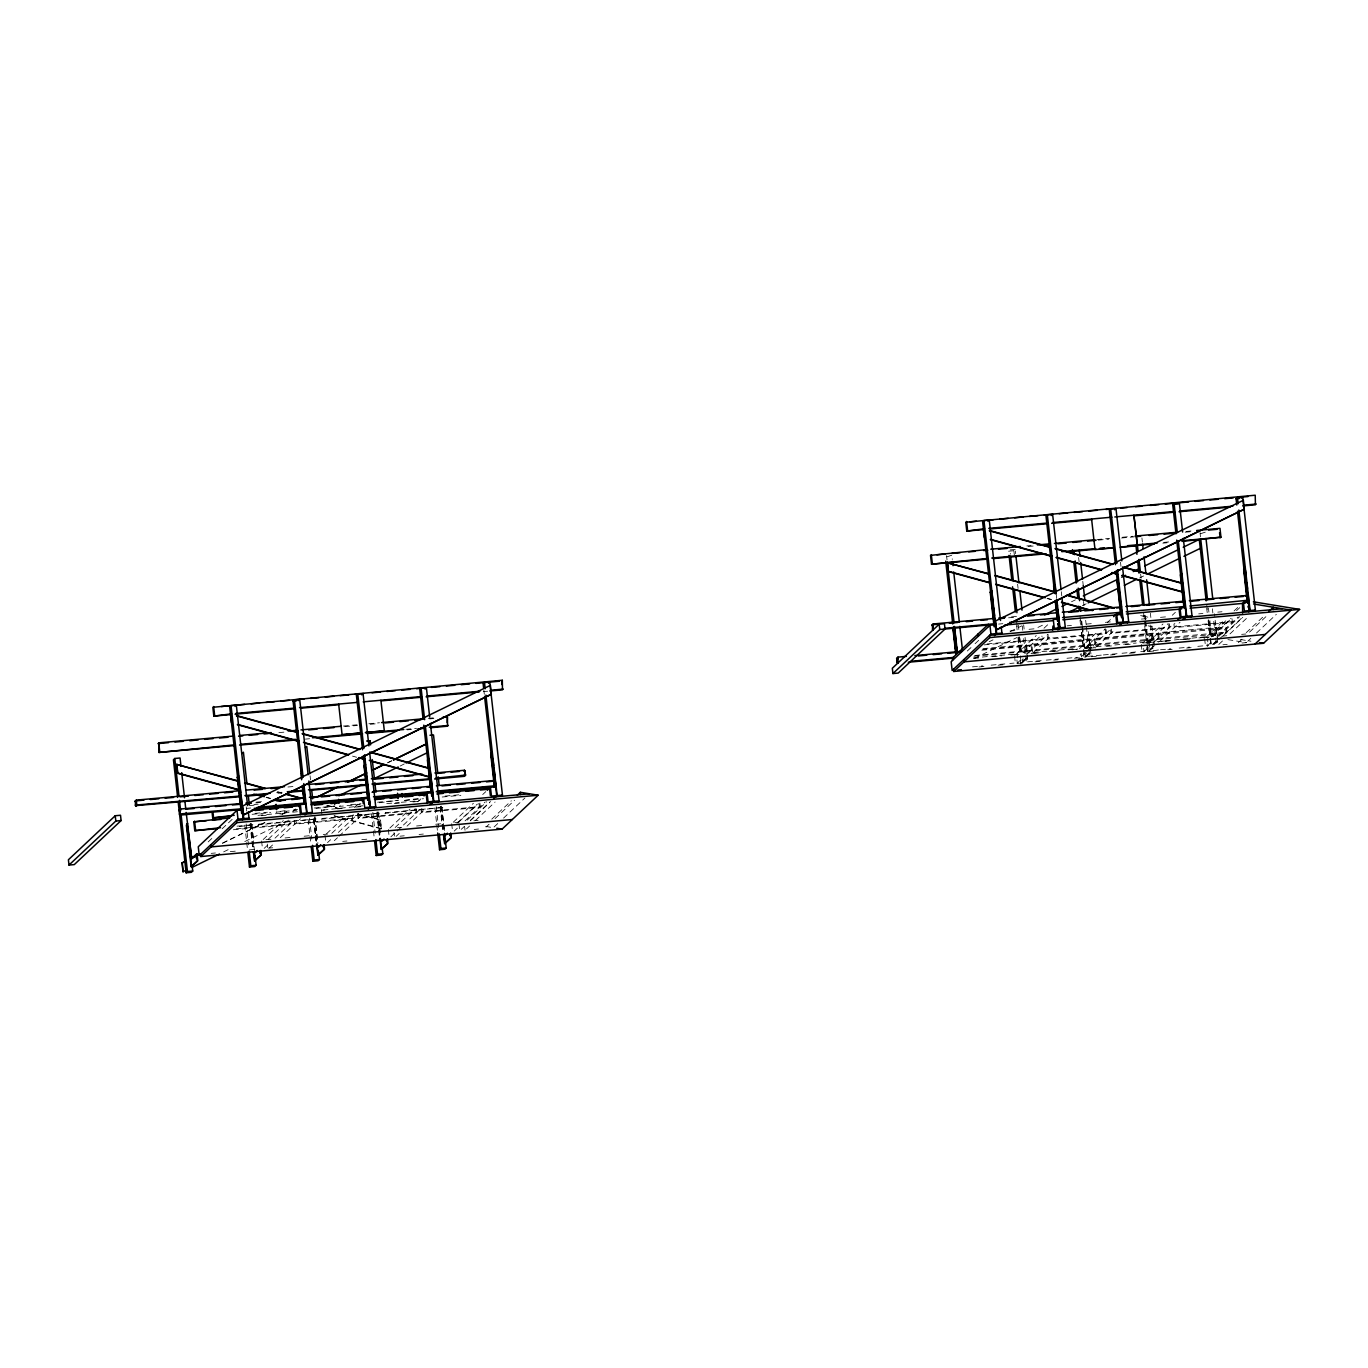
<?xml version="1.0" encoding="UTF-8"?>
<svg xmlns="http://www.w3.org/2000/svg" width="1368" height="1368" viewBox="0 0 1368 1368"><rect width="100%" height="100%" fill="white"/><g stroke="black" fill="none" stroke-linecap="round" stroke-linejoin="round"><path stroke-width="0.75" stroke-dasharray="5 3.75" d="M1089.971 647.987L1090.33 648.21M1084.157 653.34L1084.465 654.537L1084.602 653.306M1084.636 653.579L1082.003 656.093M974.768 655.494L1227.25 632.05L1226.173 627.262L982.634 649.424M973.948 656.247L1225.967 633.333L1226.771 627.826M208.175 841.901L214.383 836.07M222.129 828.786L234.544 817.124M263.169 839.542L283.313 820.595M292.615 811.84L295.727 808.933M268.436 839.063L288.597 820.116M264.161 848.365L267.256 845.458M275.002 838.174L293.607 820.68M269.428 847.886L272.54 844.979M280.286 837.695L300.447 818.731M362.811 805.803L320.522 810.335L324.661 809.959M340.222 805.615L339.418 806.368L360.16 804.487M326.524 833.779L345.129 816.286M354.432 807.53L359.083 803.17M331.808 833.3L350.413 815.807M327.516 842.602L330.611 839.696M338.375 832.411L358.519 813.447M334.339 840.67L337.451 837.746M338.99 836.293L362.246 814.439M333.98 815.995L381.279 828.905L380.56 819.825L359.989 814.199M381.279 828.905L380.56 819.825M389.88 828.016L410.041 809.069M417.787 801.768L420.899 798.861M395.164 827.52L415.325 808.573M390.872 836.84L395.523 832.462M397.079 831.009L420.335 809.155M396.156 836.361L399.251 833.437M407.014 826.152L425.619 808.659M453.253 822.236L473.396 803.29M482.699 794.551L485.811 791.644M456.98 823.228L477.124 804.281M458.776 822.031L478.321 803.666M454.244 831.077L457.339 828.153M465.086 820.868L485.247 801.922M467.223 820.099L486.751 801.734M470.37 820.39L490.531 801.443M461.255 829.333L464.265 826.511M470.267 820.851L489.812 802.486M466.539 828.854L469.549 826.033M475.551 820.372L495.096 802.007M491.796 819.141L511.341 800.776M486.05 827.076L489.043 824.254M495.062 818.594L514.59 800.229M497.73 823.57L493.335 827.691L484.289 826.204L484.546 828.495M503.578 818.081L524.902 798.023M1008.575 551.201L1013.859 550.723L1015.193 549.457L1015.672 553.647M967.313 651.014L973.52 645.183M975.059 643.729L979.71 639.352M1016.099 654.485L1036.243 635.539M1043.989 628.237L1048.64 623.876M1016.321 654.622L1017.142 653.87L1017.724 659.171M1022.922 652.536L1039.971 636.513M1023.76 652.724L1026.821 650.227L1027.642 656.281M1024.187 652.69L1026.821 650.227M1017.074 663.309L1020.186 660.402M1027.932 653.1L1048.093 634.154M1016.92 659.923L1017.313 663.463L1018.117 662.711L1009.823 663.463M1027.18 657.324L1020.99 663.155L1027.607 657.29M1023.914 661.377L1027.009 658.453M1033.216 652.621L1051.821 635.145M1079.455 648.706L1098.059 631.229M1107.362 622.474L1110.457 619.567M1205.276 532.169L1200.42 533.742M1084.738 648.227L1104.882 629.28M1084.961 648.381L1094.075 646.876M1085.799 648.21L1090.176 644.465L1091.014 650.518M1086.243 648.158L1090.176 644.465M1086.654 651.715L1109.893 629.844M1085.884 655.939L1088.979 653.015M1084.79 657.341L1090.98 651.527M1085.73 657.067L1090.381 652.69M1096.572 646.859L1115.177 629.365M1142.81 642.943L1162.971 623.996M1172.273 615.258L1175.369 612.334M1143.05 643.097L1143.853 642.344L1133.491 643.285M1148.094 642.464L1168.255 623.517M1148.333 642.618L1207.226 636.582L1207.807 641.883M1149.171 642.43L1153.549 638.702L1154.37 644.755M1149.616 642.396L1153.549 638.702M1143.802 651.784L1148.453 647.406M1154.66 641.575L1173.265 624.082M1153.891 645.799L1147.701 651.613L1146.794 644.773M1154.335 645.764L1148.145 651.578L1147.034 644.345M1149.086 651.305L1152.181 648.381M1159.944 641.096L1180.088 622.149M1206.183 637.18L1224.787 619.687M1234.09 610.949L1238.741 606.571M1211.261 636.889L1211.005 634.684L1227.729 618.969M1236.552 610.675L1239.767 607.649M1211.449 636.701L1231.012 618.319M1213.211 635.556L1231.234 618.61M1212.527 636.667C1213.433 633.623 1218.495 633.521 1216.46 632.974M1212.971 636.633L1216.904 632.939M1207.175 646.021L1210.27 643.097M1218.016 635.812L1238.177 616.865M1218.649 636.445L1239.682 616.66M1212.612 644.396L1215.707 641.489M1213.057 644.362L1217.691 640.002M1213.997 644.071L1217.092 641.164M1218.649 639.711L1241.905 617.84M1214.185 644.277L1217.195 641.455M1223.197 635.795L1242.743 617.43M1222.479 640.976L1217.965 645.2L1214.442 613.804M1229.986 633.897L1248.026 616.951M1246.231 632.666L1264.271 615.72M1241.973 639.198L1237.476 643.439L1237.219 641.147M1249.497 632.136L1267.52 615.173M1247.736 641.25L1250.78 638.394M1256.508 633.008L1276.327 614.369M222.659 843.047L264.93 822.459M282.218 814.045L289.896 810.301M387.879 762.592L391.727 760.711M222.386 843.304L264.657 822.715M281.945 814.302L289.64 810.557M387.606 762.848L391.453 760.967M223.651 851.871L231.329 848.126M244.787 841.576L287.058 821.005M400.123 766.063L404.244 763.942M989.167 641.746L992.997 639.865M1010.302 631.452L1021.828 625.843M1071.503 601.766L1075.351 599.902M974.512 658.316L1017.057 637.471M1037.919 627.433L1045.597 623.688M1082.362 605.665L1086.209 603.801M1139.732 577.86L1143.58 575.979M1026.838 545.935L1031.079 545.541M1096.88 539.556L1109.602 538.394M1122.341 537.248L1132.96 536.273M1186.022 531.451L1192.383 530.87M1028.155 546.499L1034.516 545.918M1098.196 540.121L1108.798 539.163M1121.538 538L1134.277 536.837M1185.201 532.203L1191.579 531.622M1015.193 549.457L1009.926 549.936L1010.388 554.125M946.964 556.81L951.837 555.22L952.299 559.409M1163.655 542.395L1172.154 541.625M1162.851 543.164L1167.092 542.771M1011.516 616.865L1017.86 616.284M1008.592 617.806L1017.057 617.036M998.589 624.082L1002.83 623.688M1009.926 631.041L1016.287 630.46M1029.01 629.297L1035.371 628.733M1067.194 625.826L1071.435 625.45M1086.277 624.099L1092.639 623.517M1105.361 622.354L1111.722 621.773M1141.408 619.071L1149.889 618.302M1160.491 617.344L1168.973 616.575M1198.676 613.873L1202.917 613.48M1217.759 612.129L1222 611.752M987.115 643.935L1043.117 638.839L1042.724 635.299M1233.201 621.534L1175.129 626.818L1174.736 623.295M984.225 644.875L1042.313 639.591L1041.92 636.052M483.383 691.592L487.624 691.216M982.959 648.637L1026.513 644.67L1027.505 653.511M981.831 650.193L1226.121 628.425M973.571 657.837L1017.142 653.87M1024.495 653.203L1076.342 648.483M1096.144 646.688L1112.748 645.166M1114.817 644.978L1131.404 643.473M973.571 658.418L982.207 657.734M992.245 656.708L1001.308 655.99M1010.918 655.015L1019.211 654.263M1030.993 653.288L1040.279 652.451M1049.376 651.51L1058.952 650.758M1068.049 649.817L1077.642 649.048M1086.722 648.124L1095.34 647.44M1106.524 646.312L1114.014 645.747M1125.197 644.619L1132.79 644.037M1143.853 642.926L1151.873 642.293M1161.586 641.301L1169.879 640.549M1180.259 639.608L1190.622 638.668M1198.932 637.915L1209.295 636.975M1014.663 655.015L1018.904 654.639M1033.746 653.288L1040.108 652.707M1052.847 651.544L1059.208 650.963M1071.931 649.8L1078.292 649.236M1091.031 648.073L1095.272 647.68M1146.179 643.046L1150.437 642.669M1165.28 641.318L1169.52 640.925M1184.363 639.574L1190.741 638.993M1203.464 637.847L1209.825 637.266M1222.564 636.103L1226.805 635.727M1241.648 634.359L1245.889 633.982M972.494 666.849L982.857 665.908M991.15 665.156L1007.754 663.651M1027.556 661.838L1044.143 660.334M1046.229 660.145L1058.661 659.017M1066.972 658.264L1077.334 657.307M1101.291 655.135L1086.773 656.452L1086.363 652.929M1103.36 654.947L1119.965 653.442M1122.034 653.254L1138.621 651.732M1140.707 651.544L1144.845 651.168L1144.452 647.645M1158.422 649.937L1149.325 651.459L1145.803 621.346M1160.509 649.749L1170.871 648.808M1179.165 648.056L1189.544 647.115M1197.838 646.346L1208.218 645.405L1207.397 646.175L1207.004 642.635M978.975 666.951L984.122 666.49M998.059 665.207L1004.437 664.643M1017.159 663.48L1023.52 662.899M1035.046 661.856L1040.501 661.36M1053.719 660.145L1057.857 659.769M1074.461 658.264L1080.686 657.7L1080.275 654.16M1091.408 656.726L1096.332 656.281M1110.508 654.981L1115.005 654.571M1129.523 653.254L1135.953 652.673M1148.692 651.51L1155.054 650.929M1167.776 649.766L1172.137 649.372M1186.655 648.056L1191.118 647.645M1222.941 644.755L1227.181 644.362M1242.024 643.011L1246.265 642.635M343.385 726.049L358.245 724.698M368.864 723.74L379.466 722.766M428.287 718.337L436.768 717.567M278.901 732.615L285.279 732.034M344.702 726.613L357.441 725.467M370.181 724.305L378.662 723.535M429.603 718.901L433.844 718.508M405.937 729.281L416.539 728.323M305.372 739.113L309.613 738.737M407.254 729.845L411.494 729.469M287.947 787.01L296.428 786.241M276.644 792.705L283.005 792.14M277.961 793.286L282.184 792.893M256.466 802.11L264.93 801.34M255.662 802.879L262.006 802.298M254.003 804.538L258.142 804.162M249.044 805.666L257.338 804.914M246.479 808.368L250.703 807.992M254.995 813.361L267.427 812.233M285.16 810.625L276.062 812.13L296.805 810.249M293.453 809.873L297.608 809.497M314.195 807.975L334.938 806.094L315.461 808.556M350.601 804.675L360.964 803.734M377.568 802.212L398.31 800.331L378.833 802.794M418.112 798.536L402.773 800.605L423.533 798.724M445.079 796.073L459.597 794.757M252.105 814.319L270.779 812.609M442.189 797.014L460.862 795.321M257.971 815.345L297.369 811.754M386.768 803.614L399.217 802.486M401.286 802.298L419.959 800.605M261.305 815.721L267.529 815.157M279.978 814.028L288.272 813.259M337.109 808.83L343.334 808.249M355.783 807.12L362.007 806.556M394.258 803.632L400.482 803.05M412.914 801.922L419.138 801.357M237.074 826.152L253.678 824.648L238.34 826.734M236.254 828.803L290.187 823.895L289.794 820.355M295.471 823.416L353.56 818.132L353.149 814.593M233.381 829.743L289.383 824.648L288.99 821.125M265.973 839.696L272.335 839.114M285.057 837.951L291.435 837.37M304.158 836.224L310.519 835.643M323.241 834.48L327.499 834.104M397.507 827.726L401.747 827.332M416.59 825.981L422.951 825.417M435.691 824.254L442.052 823.673M454.774 822.51L459.015 822.134M473.875 820.783L478.116 820.39M211.185 853.358L215.443 852.982M230.286 851.631L236.647 851.05M249.386 849.887L255.748 849.306M268.47 848.143L272.711 847.767M342.718 841.388L346.959 841.012M361.819 839.661L368.18 839.08M400.003 836.19L404.244 835.797M419.087 834.446L423.328 834.053M474.251 829.436L478.492 829.042M1211.005 634.684L1219.418 636.069M1240.417 639.506L1250.933 641.233M1227.934 639.625L1246.693 642.704M1142.981 615.856L1149.154 617.532M1140.655 615.549L1148.881 617.789M1047.324 598.295L1051.428 599.423M1148.094 625.809L1152.198 626.92L1147.82 626.065M1047.05 598.551L1051.171 599.663M352.534 756.128L356.655 757.256M277.738 791.747L281.842 792.876M327.089 805.222L339.435 808.591M277.465 792.004L281.586 793.115M326.815 805.478L339.161 808.847M357.664 813.892L380.287 820.065M266.384 797.202L270.505 798.331M334.254 815.738L381.552 828.649M266.11 797.459L270.231 798.587M1232.004 618.764L1232.397 622.303L1174.325 627.587L1173.915 624.047M1226.771 632.563L1226.173 627.262L1225.967 633.333M1217.742 638.993L1216.597 627.382L1158.525 632.666L1159.517 641.489M1215.793 628.134L1216.785 636.975M1212.39 608.794L1212.869 612.984M1213.792 621.346L1215.451 636M1215.673 638.104L1216.391 644.379M1200.01 532.648L1200.471 536.837M1208.457 608.008L1208.919 612.197M1209.859 620.559L1211.432 635.846M1209.398 621.705L1210.988 635.881M1206.713 604.434L1207.636 612.556M1208.543 620.679L1210.355 636.941M1210.595 638.959L1211.279 645.063M1208.286 619.738L1210.167 636.479M1210.406 638.582L1211.108 644.858M1206.73 608.538L1207.192 612.607M1208.098 620.73L1209.928 636.975M1210.15 639.01L1210.834 645.097M1204.627 638.634L1205.413 645.713M1169.452 623.774L1169.845 627.296L1111.756 632.58L1111.363 629.058M1168.648 624.526L1169.042 628.066L1110.953 633.35L1110.56 629.81M1157.721 633.418L1158.713 642.259M1154.233 641.985L1153.241 633.145L1095.152 638.428L1096.144 647.269M1141.921 537.932L1142.4 542.121M1150.368 613.291L1150.847 617.481M1151.788 625.843L1153.925 644.79M1152.437 633.897L1153.429 642.738M1150.197 625.022L1152.078 641.763M1152.318 643.866L1153.258 652.228M1149.137 641.866L1149.736 647.167M1140.638 573.996L1141.1 578.185M1145.119 615.258L1145.803 620.046M1144.674 615.309L1145.136 619.362M1145.358 621.38L1147.855 643.678M1143.58 612.231L1144.212 619.225M1144.452 621.311L1147 642.704M1144.742 626.493L1146.555 642.738M1146.948 647.457L1147.342 650.997M1143.648 648.398L1144.041 651.938M1141.271 644.413L1142.058 651.476M1120.495 562.128L1120.973 566.301M1106.079 629.536L1106.49 633.059L1048.401 638.343L1048.008 634.82M1105.087 628.528L1105.669 633.829L1047.597 639.112L1046.999 633.811M1094.349 639.181L1095.34 648.022M1090.877 647.748L1089.886 638.907L1031.797 644.191L1032.789 653.032M1082.789 581.366L1083.251 585.555M1088.415 631.623L1091.236 656.743M1089.065 639.677L1090.057 648.5M1078.617 557.511L1079.095 561.701M1083.559 601.475L1084.02 605.665M1085.662 620.32L1086.141 624.509M1086.38 626.595L1088.723 647.543M1088.962 649.629L1089.663 655.905M1082.43 625.809L1085.953 657.221M1081.746 621.038L1082.208 625.091M1082.43 627.108L1084.704 647.372M1081.319 621.072L1081.763 625.125M1081.985 627.143L1084.26 647.406M1080.002 615.959L1080.857 624.988M1081.814 632.221L1084.55 656.589L1081.37 632.255M1080.002 620.063L1080.464 624.133M1083.576 653.22L1083.969 656.76M1081.096 653.408L1081.49 656.931M1061.294 591.745L1061.773 595.935M1056.25 594.311L1056.729 598.5M1030.993 644.961L1031.985 653.784M1023.657 624.817L1024.119 629.006M1025.06 637.385L1027.881 662.505M1025.709 645.439L1026.701 654.263M1013.859 550.723L1014.321 554.912M1017.604 584.221L1018.083 588.411M1022.306 626.082L1022.768 630.272M1023.709 638.651L1026.291 661.667M1023.007 658.692L1023.401 662.215M1018.373 625.296L1018.835 629.485M1019.776 637.864L1021.417 652.519M1022.204 659.444L1022.597 662.984M1019.519 636.924L1021.349 653.135M1019.092 636.958L1020.904 653.169M1016.629 621.722L1017.535 629.861M1018.202 637.026L1020.271 654.229M1020.306 655.87L1021.246 664.25M1016.646 625.826L1017.108 629.896M1018.014 638.018L1019.605 652.245M1020.408 660.761L1020.819 664.284M1014.543 655.939L1015.33 663.001M946.553 555.699L947.032 559.888M483.844 690.071L484.323 694.26M479.877 803.067L480.271 806.59L422.199 811.874L421.806 808.351M479.074 803.82L479.467 807.359L421.395 812.643L420.985 809.104M464.624 826.597L465.034 830.273M458.964 823.775L459.751 830.752M451.696 823.707L452.483 830.769M442.035 807.274L443.848 823.468M444.07 825.502L444.754 831.573M441.488 806.111L444.326 831.624M440.735 806.265L442.548 822.51M442.787 824.545L443.454 830.632M440.291 806.299L442.103 822.561M442.343 824.579L443.027 830.684M440.137 807.376L441.796 822.031M442.018 824.135L442.719 830.41M436.204 806.607L438.564 827.537M434.87 807.872L437.452 830.889M416.522 808.83L416.915 812.37L358.826 817.654L358.433 814.114M415.718 809.582L416.111 813.122L358.023 818.406L357.424 813.105M394.018 832.514L394.411 836.053M388.341 829.47L389.128 836.532M378.662 813.037L380.492 829.247M378.132 811.891L380.475 832.821M377.363 812.028L380.099 836.395M376.918 812.062L379.654 836.446M376.781 813.156L379.363 836.173M372.848 812.37L375.191 833.3M371.498 813.635L374.319 838.755M352.346 815.345L352.739 818.885L294.667 824.169L294.274 820.629M324.968 835.232L325.772 842.295M321.326 809.565L321.925 814.866M315.085 816.764L318.026 843.115M310.074 775.776L310.536 779.965M314.64 816.816L317.598 843.15M314.23 819.825L315.82 834.035M316.059 836.07L316.743 842.175M313.785 819.859L315.392 834.087M315.615 836.122L316.299 842.209M313.426 818.919L315.067 833.574M315.307 835.66L316.23 844.039M309.493 818.132L311.836 839.063M308.142 819.398L309.784 834.053M310.023 836.139L310.724 842.414M267.29 844.056L267.683 847.579M261.613 840.995L262.399 848.057M251.951 824.562L253.542 838.738M251.404 823.416L253.747 844.347M253.986 846.433L254.448 850.622M250.635 823.553L252.464 839.815M252.687 841.833L253.61 849.956M250.207 823.604L252.02 839.849M252.259 841.884L253.166 850.007M250.053 824.682L251.695 839.336M251.934 841.423L252.875 849.802M246.24 806.864L246.719 811.053M246.12 823.895L248.48 844.826M244.769 825.16L247.591 850.28M258.962 824.169L258.142 824.921L317.034 818.885L258.962 824.169M322.318 818.406L321.514 819.158L380.407 813.122L322.318 818.406M385.673 812.643L384.87 813.396L443.762 807.359L385.673 812.643"/><path stroke-width="1.5" d="M196.924 858.334C196.257 854.008 196.393 860.506 196.753 857.821M1181.405 576.492C1181.49 581.007 1180.533 574.406 1181.336 577.108M191.332 858.728L197.009 853.752L197.813 860.814L191.178 866.679L186.39 825.297L187.228 823.536L191.759 858.694L186.168 812.438M191.623 866.645L186.817 825.263L187.672 823.485M191.178 866.679L197.368 860.865L196.582 853.803M240.956 809.839L237.314 777.417L238.152 775.656L239.28 780.427M238.596 775.605L237.314 777.417M242.94 817.038L243.35 817.996L241.332 798.707M253.388 852.042L254.533 860.917L260.724 855.103L260.365 850.554M254.533 860.917L261.168 855.051L260.809 850.52M301.576 779.76L301.524 769.893M301.576 775.673L301.952 769.842M316.521 844.244L317.906 855.154L324.096 849.34L323.737 844.791M317.906 855.154L324.524 849.289L324.165 844.757M367.906 800.331L364.042 765.892L364.88 764.131L365.547 764.832L364.88 764.131M368.334 800.297L364.469 765.858L365.324 764.079M369.668 805.513L370.078 806.47L365.119 764.883M379.894 838.481L381.262 849.391L387.452 843.56L387.093 839.029M381.262 849.391L387.896 843.526L387.537 838.977M431.04 792.551L427.397 760.129L428.235 758.351L429.364 763.139M431.467 792.5L427.842 760.095L428.68 758.317M443.471 834.736L444.617 843.629L450.807 837.797L450.448 833.266M444.617 843.629L451.252 837.763L450.893 833.215M494.395 786.788L490.753 754.366L491.608 752.588L492.275 753.306L491.608 752.588M492.053 752.554L490.753 754.366M994.109 626.801L990.244 592.361L991.082 590.6L991.766 591.301L991.082 590.6M991.526 590.548L990.244 592.361M1054.283 592.669L1053.634 585.589L1054.882 584.786L1056.028 593.678M1054.882 584.786L1053.599 586.598M1120.597 613.257L1116.972 580.836L1118.255 579.023L1083.302 595.901M1118.255 579.023L1116.972 580.836M1183.97 607.477L1180.327 575.073L1181.165 573.295L1181.849 574.013L1181.165 573.295M1184.397 607.443L1180.772 575.022L1181.61 573.26M1185.953 614.677L1185.919 615.686L1186.398 614.642M1247.325 602.997L1243.683 569.31L1244.538 567.532L1245.205 568.25L1244.538 567.532M1247.77 601.681L1244.128 569.259L1244.965 567.498M1244.76 568.284L1249.292 609.923L1248.163 594.653M197.197 858.505L196.924 856.607L196.821 857.565M323.532 845.51C324.592 848.04 323.036 844.603 323.122 846.33M449.833 833.813L450.089 835.711L450.038 833.779M1058.661 623.192C1058.832 627.433 1057.703 621.995 1058.558 623.911M428.868 762.899L428.56 761.172L428.868 762.404M1248.3 605.938L1248.608 607.837L1248.3 606.64M255.149 857.941L254.858 855.906L255.149 856.813M368.676 802.383L368.95 804.418L368.676 803.512M1054.318 587.693C1054.3 592.669 1054.745 585.641 1055.07 588.873M239.827 796.74L135.466 805.632L135.466 800.896L143.948 800.126M241.435 809.514L180.046 815.106L179.447 809.805L179.841 813.344M435.469 778.255L465.599 775.058L464.521 770.269L434.887 772.971M494.618 785.335L493.335 786.6M896.639 658.401L897.716 663.189L896.639 658.401L897.921 657.136L906.403 656.366M932.377 624.749L932.976 630.049L932.377 624.749L944.45 623.74L945.031 629.041L898.212 673.073L892.928 673.552L892.329 668.251L939.166 624.218L939.765 629.519L892.928 673.552M1247.548 600.278L1189.818 605.99M434.665 779.025L464.316 776.323L465.12 770.817M235.33 745.492L158.927 752.451L158.739 742.858L233.022 736.104M158.927 752.451L234.013 744.927M489.761 691.011L502.484 689.865L502.312 680.272L212.844 707.29L213.835 716.114L230.816 714.575M213.835 716.114L231.619 713.822M181.003 766.371L180.063 758.009L174.779 758.488L173.428 759.753L177.652 797.424M244.684 704.4L231.038 705.597L229.687 706.863L241.674 813.618M115.237 815.738L68.4 859.771L68.999 865.072L74.282 864.593L121.102 820.561L120.521 815.26L115.237 815.738L115.835 821.039L68.999 865.072M234.971 706.384L236.322 705.119L247.591 805.598M135.005 801.391L136.287 800.126L240.05 790.687M239.383 790.157L177.686 773.313L176.694 764.49L238.665 781.077M230.491 713.925L231.483 722.749M135.466 805.632L136.287 800.126L136.868 805.427L136.065 806.197L135.466 800.896M177.686 773.313L176.968 764.233M301.747 778.546L293.06 701.083L294.394 699.817L304.106 698.98M178.969 810.318L180.251 809.052L241.64 803.461M242.068 753.494L243.418 752.229L246.941 783.642M298.344 700.604L299.678 699.339L308.142 774.716M179.447 814.558L180.251 809.052L180.046 815.106M217.597 828.615L194.786 830.701L193.794 821.86L229.858 817.893M194.786 830.701L220.487 827.674M212.108 812.609L212.69 817.91L234.253 815.26M338.666 704.144L342.086 734.701L361.101 732.957M242.29 809.839L237.006 810.318L198.257 846.758L199.232 855.599L237.998 819.158L243.282 818.68L238.152 775.656M187.142 869.655L183.038 871.775L182.047 862.951L186.151 860.814M305.44 747.732L306.774 746.466L309.835 773.689M361.699 694.841L363.05 693.576L368.915 745.919M191.759 858.694L197.009 853.752M183.038 871.775L182.32 862.695M243.589 814.849L491.146 694.414L490.428 685.334L242.598 806.009L243.589 814.849L491.42 694.157M200.839 856.539L236.903 822.63L538.171 795.218L502.09 829.128L200.839 856.539L200.583 854.333M178.131 801.614L186.116 872.784L187.45 871.519L192.734 871.04L192.033 864.764M242.375 819.894L243.726 818.628L248.993 818.149L248.292 811.874M192.734 871.04L191.4 872.305L186.116 872.784M247.659 819.415L248.993 818.149M342.086 734.701L361.169 732.906M380.902 700.296L384.322 730.854L365.324 732.581L384.391 730.786M298.651 806.539L299.472 805.786L300.447 814.61M368.796 741.969L370.147 740.704L370.608 744.893M425.055 689.079L426.406 687.813L429.689 717.123M257.304 850.503L255.132 852.931M247.83 852.367L249.472 867.021L250.823 865.756L256.107 865.277L254.927 854.812M304.927 814.9L307.082 812.866L312.366 812.387L308.843 780.991M256.107 865.277L254.756 866.543L249.472 867.021M311.015 813.652L312.366 812.387M430.595 727.725L447.575 726.186L447.387 716.593L447.182 722.646M362.024 800.776L362.828 800.024L363.221 803.546M488.427 683.316L489.761 682.051L502.449 795.099L501.098 796.364M320.676 844.74L318.488 847.168M502.312 680.272L501.885 684.564M311.186 846.604L312.844 861.259L314.178 859.993L319.462 859.514L318.761 853.239M368.283 809.121L370.437 807.103L375.721 806.624L369.616 752.195M319.462 859.514L318.111 860.78L312.844 861.259M374.37 807.889L375.721 806.624M423.994 795.937L427.09 793.03L432.373 792.551L433.365 801.374L430.27 804.298M384.032 838.977L381.843 841.388M463.718 771.022L464.521 770.269L465.12 775.571M374.558 840.841L376.2 855.496L377.551 854.231L382.818 853.752L382.117 847.476M431.655 803.358L433.81 801.34L439.094 800.861L430.39 723.398M464.316 776.323L465.599 775.058M382.818 853.752L381.484 855.017L376.2 855.496M437.743 802.127L439.094 800.861M492.736 781.299L494.139 781.094L486.392 781.88M487.35 790.174L490.462 787.267L495.729 786.788M447.404 833.197L445.216 835.626M493.626 798.536L496.721 795.612L491.83 753.358M437.674 832.992L439.555 849.733L440.906 848.468L446.19 847.989L444.549 833.334M495.814 796.843L497.165 795.577L502.449 795.099M446.19 847.989L444.839 849.254L439.555 849.733M517.343 795.133L520.353 792.294L538.171 795.218M986.499 549.594L930.514 555.374L931.505 564.214L986.687 559.187M1242.674 505.955L1255.414 504.792L1255.225 495.216L965.774 522.234L966.766 531.058L983.746 529.519M931.505 564.214L987.491 558.435M966.766 531.058L984.55 528.749M993.373 519.72L983.968 520.524L982.617 521.789L994.091 622.714M987.901 521.311L989.252 520.045L1000.521 620.525M947.34 562.761L988.739 573.739M983.421 528.869L984.413 537.692M947.614 562.522L948.332 571.602L989.474 582.819M931.899 625.261L933.181 623.979L994.57 618.404M1051.257 515.548L1052.608 514.283L1061.072 589.642M897.117 662.642L897.921 657.136L897.767 662.026M932.377 629.485L933.181 623.979L933.027 628.887M1091.596 519.071L1095.016 549.628L1114.099 547.833M995.22 624.783L989.936 625.261L951.17 661.702L952.162 670.525L990.928 634.102L996.212 633.606L991.321 591.352M1114.629 509.785L1115.98 508.52L1121.845 560.863M996.52 629.793L1244.076 509.358L1243.358 500.278L995.528 620.952L996.52 629.793L1244.35 509.101M953.77 671.483L989.834 637.574L1299.6 609.393L1263.536 643.285L953.77 671.483L953.513 669.26M994.502 635.59L996.656 633.572L1001.923 633.093L1001.222 626.818M1000.589 634.359L1001.923 633.093M1176.001 533.811L1172.701 504.501L1174.052 503.236L1179.336 502.757L1182.619 532.066M1179.336 502.757L1177.985 504.022L1172.701 504.501M1052.573 630.306L1052.984 626.014M1057.857 629.827L1060.012 627.809L1065.296 627.331L1061.995 598.021M1063.945 628.596L1065.296 627.331M1236.775 505.014L1236.073 498.739L1237.424 497.473L1248.061 496.55M1113.569 616.643L1116.664 613.736L1121.948 613.257L1122.94 622.081L1119.828 625.005M1241.357 498.26L1242.691 496.994L1255.379 610.043L1254.029 611.308M1121.213 624.064L1123.367 622.047L1128.651 621.568L1122.547 567.139M1127.3 622.833L1128.651 621.568M1181.952 541.42L1220.957 537.196L1219.982 528.356L1196.624 530.476M1177.916 619.721L1181.011 616.797L1186.295 616.318L1185.304 607.495L1180.02 607.973L1181.011 616.797M1183.2 619.242L1186.295 616.318M1184.585 618.302L1186.74 616.284L1192.007 615.805L1183.32 538.342M1190.673 617.071L1192.007 615.805M1245.667 596.243L1247.069 596.038M1242.657 613.018L1242.486 603.425M1248.745 611.787L1250.095 610.521L1255.379 610.043M1268.769 611.479L1273.283 607.238L1273.54 609.529M1255.02 644.071L1291.101 610.162L1253.567 604.006M191.93 858.01L199.608 854.265M316.795 797.202L337.93 786.908M347.54 782.24L366.744 772.886M372.506 770.064L384.032 764.456M393.642 759.787L426.303 743.884M182.047 862.951L185.894 861.071M191.657 858.266L201.267 853.581M318.453 796.518L333.826 789.028M349.182 781.556L366.487 773.125M374.165 769.38L381.843 765.653M393.386 760.027L426.029 744.124M192.649 867.09L219.547 854.008M338.922 795.749L361.973 784.514M373.498 778.905L398.208 766.986M406.159 763.002L427.295 752.708M1044.605 614.865L1056.404 608.999M1061.893 606.451L1067.929 603.391M1121.726 577.193L1125.573 575.312M1133.251 571.585L1139.014 568.763M1144.777 565.959L1179.353 549.115M1183.2 547.251L1198.573 539.761M1068.921 612.214L1080.446 606.605M1088.141 602.861L1118.87 587.898M1124.359 585.333L1136.158 579.468M1147.427 574.115L1180.345 557.956M1183.918 556.331L1201.207 547.918M970.015 521.841L976.393 521.259M999.734 519.139L1008.233 518.369M1014.594 517.788L1023.076 517.019M1029.454 516.437L1037.936 515.668M1044.314 515.086L1052.796 514.317M1059.157 513.735L1067.656 512.966M1074.017 512.384L1082.515 511.615M1088.877 511.034L1097.358 510.264M1105.857 509.477L1115.98 508.52M1120.717 508.126L1127.078 507.562M1135.577 506.776L1141.938 506.194M1150.42 505.425L1158.918 504.655M1165.28 504.074L1173.778 503.304M1180.139 502.723L1188.638 501.953M1194.999 501.372L1203.481 500.602M1209.859 500.021L1218.341 499.252M1224.719 498.67L1233.201 497.901M1236.073 498.739L1239.596 498.414M988.79 528.373L1048.23 522.969M1052.471 522.576L1111.893 517.172M1114.817 516.967L1173.453 511.564M1179.814 510.999L1232.876 506.16M1243.495 505.202L1256.217 504.04M990.107 528.937L1047.426 523.722M1051.667 523.346L1091.989 519.669M1134.431 515.804L1174.77 512.145M1179.011 511.752L1229.952 507.118M990.757 549.218L1020.46 546.516M1037.44 544.96L1050.179 543.797M1054.42 543.421L1094.759 539.744M1135.081 536.085L1177.523 532.22M936.892 554.792L945.374 554.023M951.735 553.441L960.233 552.672M968.715 551.903L975.093 551.321M983.575 550.552L987.816 550.158M998.435 549.201L1006.916 548.431M1042.997 545.148L1049.376 544.567M1057.857 543.797L1066.356 543.028M1072.717 542.446L1081.216 541.66M1087.577 541.095L1096.059 540.309M1136.398 536.649L1140.638 536.256M1149.12 535.486L1157.619 534.717M1163.98 534.136L1172.479 533.366M1208.56 530.083L1217.041 529.313M991.749 558.041L1042.672 553.407M1061.79 551.663L1095.734 548.585M1099.992 548.192L1104.233 547.816M1127.574 545.678L1157.294 542.976M1182.756 540.668L1220.957 537.196M993.065 558.606L1046.127 553.784M1067.348 551.851L1094.93 549.337M1099.171 548.961L1111.91 547.798M1120.409 547.029L1154.37 543.934M1120.358 547.32L1137.321 545.729L1133.901 515.172L1138.056 550.962M998.811 618.011L1005.155 617.43M1024.205 615.703L1058.08 612.625M1062.32 612.231L1121.589 606.845M1125.813 606.451L1182.978 601.253M1189.322 600.689L1246.47 595.49M949.306 623.209L957.788 622.44M966.253 621.671L972.597 621.089M981.061 620.32L987.422 619.738M1000.111 618.575L1004.351 618.199M1027.642 616.079L1033.986 615.497M1040.347 614.916L1048.811 614.146M1069.981 612.231L1078.446 611.462M1084.79 610.88L1093.254 610.111M1099.615 609.529L1108.08 608.76M1116.544 607.99L1120.785 607.597M1131.37 606.64L1139.835 605.87M1146.179 605.289L1154.643 604.519M1161.005 603.938L1169.469 603.168M1175.813 602.604L1184.278 601.834M1190.639 601.253L1199.103 600.484M1205.447 599.902L1213.912 599.133M1220.273 598.551L1228.738 597.782M1235.082 597.2L1243.546 596.431M944.365 628.322L994.707 623.74M1009.55 622.389L1058.678 617.926M1062.577 617.566L1121.948 612.163M1126.189 611.787L1183.559 606.554M939.765 629.519L988.004 625.039M1058.575 619.02L1053.292 619.499L1054.283 628.322L1059.567 627.844L1056.284 599.8M1004.676 625.056L1052.385 620.73M1062.816 619.772L1122.205 614.369M1126.445 613.993L1181.576 608.965M1190.057 608.196L1245.205 603.185M1122.94 622.081L1117.656 622.56L1116.664 613.736M1282.346 608.726L989.577 635.368L989.834 637.574M221.342 706.521L229.824 705.751M251.045 703.819L259.544 703.049M265.905 702.468L274.404 701.681M280.765 701.117L289.247 700.331M310.485 698.415L318.966 697.629M325.327 697.047L333.826 696.278M340.187 695.696L348.686 694.927M355.047 694.346L363.546 693.576M372.028 692.806L380.526 692.037M386.887 691.456L395.369 690.686M401.747 690.105L410.229 689.335M416.607 688.754L426.406 687.813M431.45 687.403L439.949 686.633M446.31 686.052L454.809 685.283M461.17 684.701L469.669 683.932M476.03 683.35L489.761 682.051M490.89 681.999L499.371 681.23M293.06 701.083L296.582 700.775M235.877 713.429L295.3 708.025M299.541 707.632L357.732 702.348M363.221 701.852L420.523 696.637M426.884 696.056L479.946 691.233M490.565 690.259L503.287 689.096M235.057 714.199L294.496 708.778M300.857 708.196L339.059 704.725M381.501 700.861L421.84 697.201M426.081 696.808L479.142 691.986M914.867 655.597L961.465 651.356M918.304 655.973L926.769 655.186M933.13 654.622L941.594 653.853M947.938 653.271L956.42 652.502M911.225 661.274L953.581 657.427M908.301 662.232L952.778 658.179M1265.246 634.444L963.995 661.856L963.739 659.65M957.891 670.012L961.413 669.687M1078.89 659L1082.413 658.675M239.383 735.522L271.223 732.615M288.203 731.076L296.702 730.307M300.943 729.913L341.265 726.254M381.587 722.578L424.046 718.713M443.146 716.986L447.387 716.593M157.936 743.611L168.538 742.653M174.916 742.072L183.398 741.302M189.776 740.721L198.257 739.951M204.619 739.37L213.117 738.6M219.478 738.019L227.977 737.249M238.579 736.275L242.82 735.899M249.198 735.317L257.68 734.53M264.058 733.966L268.299 733.573M293.761 731.247L298.019 730.871M308.621 729.896L317.119 729.127M323.481 728.546L334.1 727.588M385.024 722.954L393.522 722.184M399.883 721.603L408.382 720.833M414.743 720.252L421.105 719.671M240.375 744.346L295.556 739.336M312.537 737.779L361.357 733.334M367.718 732.769L403.817 729.486M420.78 727.93L425.038 727.554M429.278 727.16L448.379 725.433M239.571 745.115L296.873 739.9M318.111 737.968L362.674 733.915M366.915 733.522L396.634 730.82M417.856 728.887L424.217 728.306M366.624 741.029L370.147 740.704M429.979 735.266L433.502 734.941L437.726 772.629M246.394 790.106L284.527 786.651M307.817 784.531L364.999 779.315M371.344 778.751L422.182 774.117M150.292 799.545L158.773 798.775M165.118 798.194L173.599 797.424M179.943 796.843L188.408 796.073M194.769 795.492L203.233 794.722M209.595 794.141L218.059 793.372M224.42 792.79L232.885 792.021M254.072 790.106L262.536 789.336M271.001 788.566L277.362 787.985M315.478 784.514L323.942 783.744M330.304 783.163L338.768 782.393M345.129 781.812L353.594 781.043M359.955 780.461L366.299 779.88M374.781 779.11L383.245 778.341M389.606 777.776L398.071 776.99M404.432 776.426L412.897 775.656M436.187 773.536L444.668 772.766M451.012 772.185L459.494 771.415M240.648 795.988L136.116 805.034M244.872 795.595L270.3 793.286M287.229 791.747L302.054 790.396M308.416 789.815L367.701 784.428M371.942 784.035L431.245 778.649M246.189 796.176L267.358 794.244M288.545 792.311L303.371 790.961M309.715 790.396L366.898 785.181M373.259 784.616L430.424 779.401M245.881 803.067L250.122 802.691M271.274 800.759L305.149 797.681M309.39 797.305L366.538 792.089M372.883 791.525L432.168 786.121M436.392 785.745L493.557 780.547L494.139 785.848L436.99 791.046M185.809 809.223L194.273 808.454M200.617 807.872L209.082 807.103M215.443 806.539L226.028 805.564M232.372 804.982L240.836 804.213M247.198 803.649L251.421 803.255M276.832 800.947L285.296 800.177M291.641 799.596L300.105 798.826M310.69 797.869L314.931 797.476M321.275 796.894L329.739 796.125M336.101 795.56L344.565 794.791M350.909 794.209L361.494 793.235M372.079 792.277L376.32 791.901M382.664 791.32L391.128 790.55M397.489 789.969L405.954 789.199M412.298 788.618L420.763 787.848M427.124 787.267L431.347 786.891M441.932 785.916L450.397 785.146M456.758 784.582L465.223 783.813M471.567 783.231L480.048 782.462M242.239 808.762L180.097 813.943M257.064 807.411L303.628 803.17M312.092 802.4L369.257 797.202M373.481 796.826L430.646 791.61M115.835 821.039L121.102 820.561M254.14 808.368L304.944 803.734M311.288 803.17L368.437 797.971M374.798 797.39L429.826 792.38M436.187 791.798L491.215 786.788M251.746 810.13L299.472 805.786M310.964 804.743L362.828 800.024M374.336 798.98L426.183 794.261L419.155 795.577M437.692 793.201L489.556 788.481L490.342 795.56M255.098 810.506L263.391 809.753M269.616 809.189L277.909 808.437M284.134 807.855L292.427 807.103M314.315 805.119L322.609 804.367M330.902 803.614L339.196 802.862M345.42 802.281L353.714 801.528M375.601 799.545L383.895 798.792M390.119 798.228L398.413 797.459M404.637 796.894L412.931 796.142M436.888 793.97L443.112 793.406M449.337 792.841L459.699 791.884M465.924 791.32L474.217 790.567M480.442 790.003L488.735 789.25M212.69 817.91L231.363 816.2M193.794 821.86L206.243 820.732M212.468 820.167L220.761 819.415M433.365 801.374L428.081 801.853L427.09 793.03M496.721 795.612L491.454 796.091L490.462 787.267M529.416 793.782L236.647 820.424L236.903 822.63M512.333 819.517L211.065 846.912L210.809 844.706M1253.379 601.817L1299.6 609.393M1259.33 642.601L1263.536 643.285M496.841 828.273L502.09 829.128M1118.306 583.999L1118.083 583.042M1054.335 587.676L1054.608 588.633M238.648 780.581C237.57 777.4 238.203 781.265 238.716 779.144M989.577 530.545L1049.222 546.824M1055.395 548.517L1112.971 564.232M1123.265 567.036L1182.892 583.315M989.32 530.801L1048.948 547.08M1055.121 548.756L1112.714 564.488M1125.043 567.857L1180.567 583.007M990.569 539.385L1052.266 556.212M1056.387 557.34L1101.633 569.686M1111.91 572.508L1116.014 573.62M1122.188 575.312L1181.832 591.592M990.312 539.625L1052.009 556.468M1056.113 557.597L1101.36 569.943M1111.637 572.747L1117.81 574.44M1121.931 575.569L1183.611 592.412M994.912 575.432L1054.557 591.711M1066.903 595.08L1114.202 607.99M949.409 563.325L988.483 573.996M994.656 575.689L1052.231 591.404M1068.682 595.884L1113.928 608.247M948.605 571.345L989.731 582.58M995.904 584.256L1045.272 597.731M1061.722 602.228L1092.57 610.641M995.63 584.512L1042.946 597.423M1061.448 602.484L1088.176 609.769M236.647 715.601L298.344 732.444M302.465 733.573L360.041 749.288M370.335 752.092L427.91 767.824M236.39 715.857L298.087 732.701M302.191 733.829L359.784 749.544M372.113 752.913L427.637 768.064M237.639 724.441L299.336 741.285M303.457 742.396L348.703 754.76M358.98 757.564L365.153 759.24M369.257 760.369L430.954 777.212M237.382 724.698L299.079 741.524M305.235 743.217L348.43 754.999M358.707 757.821L364.88 759.496M371.053 761.189L430.681 777.469M244.838 782.77L265.392 788.378M285.963 793.987L302.413 798.484M176.694 764.49L238.391 781.333M244.564 783.009L265.118 788.635M285.69 794.244L300.088 798.177M177.96 773.074L239.656 789.917M256.107 794.398L264.332 796.655M274.609 799.459L280.782 801.135M253.781 794.09L262.006 796.347M954.18 630.699C953.393 626.014 953.479 632.221 953.855 629.759M954.18 628.938L953.923 629.554M1058.866 623.175L1058.969 625.091L1058.678 624.184M1118.323 582.306C1118.032 584.82 1117.246 581.708 1117.964 582.871M1181.695 576.544L1181.713 578.236L1181.439 577.279M386.905 840.26C387.794 841.217 386.631 839.815 386.494 840.568M386.494 840.585L386.768 841.474L386.836 840.533M323.139 846.347L323.361 847.237L323.481 846.296M444.788 839.559C443.745 839.764 445.934 839.644 444.908 839.815M254.704 856.847C254.038 854.008 254.619 860.044 254.739 857.137M301.781 773.878C302.841 773.895 300.635 773.553 301.678 773.689M1237.424 497.473L1238.125 503.749M1238.827 510.025L1250.095 610.521M1245.427 570.285L1246.111 576.373M1246.795 582.477L1247.479 588.565M1237.476 511.29L1247.804 603.408M1219.555 532.648L1220.153 537.949M1205.995 538.445L1212.8 599.15M1200.711 538.924L1207.516 599.629M1199.36 540.189L1206.166 600.894M1174.052 503.236L1177.335 532.545M1178.275 540.924L1186.74 616.284M1181.405 574.047L1185.286 608.589M1176.702 540.086L1184.209 607.084M1179.113 609.188L1179.917 616.267M1142.622 544.207L1143.101 548.397M1144.041 556.776L1145.922 573.517M1146.623 579.793L1149.428 604.913M1138.997 559.341L1140.399 571.909M1141.34 580.271L1144.161 605.391M1136.004 545.952L1136.945 554.331M1137.646 560.606L1139.048 573.175M1139.749 579.451L1142.571 604.571M1116.801 563.428L1110.696 508.999L1109.345 510.264L1115.45 564.693M1117.502 569.704L1123.367 622.047M1118.049 579.827L1122.376 618.421M1116.151 570.969L1121.315 617.036M1115.946 616.729L1116.75 623.791M1079.266 549.97L1079.968 556.246M1080.669 562.539L1082.55 579.28M1083.251 585.555L1084.892 600.21M1073.983 550.449L1074.461 554.639M1075.162 560.914L1077.505 581.862M1078.206 588.137L1079.626 600.689M1080.327 606.982L1080.788 611.154M1072.409 549.628L1072.871 553.818M1073.812 562.18L1076.154 583.127M1076.872 589.403L1077.796 597.782M1078.736 606.144L1079.215 610.333M1056.01 592.224L1047.324 514.761L1045.99 516.027L1054.677 593.49M1056.951 600.603L1060.012 627.809M1056.712 599.765L1057.396 605.853M1057.857 609.923L1058.986 620.08M1054.677 585.589L1055.6 593.712M1055.617 601.869L1057.909 621.004M1058.062 623.774L1058.661 629.075M1055.19 600.774L1057.464 621.038M1015.894 555.733L1018.955 582.956M1019.895 591.318L1022.016 610.162M1010.627 556.212L1013.431 581.332M1014.372 589.711L1016.954 612.744M1009.037 555.391L1011.858 580.511M1012.559 586.786L1015.381 611.906M983.968 520.524L996.656 633.572M991.988 593.336L993.134 603.493M993.578 607.563L994.485 615.686M994.946 619.755L995.63 625.843M989.936 625.261L990.928 634.102M988.585 626.527L988.346 624.321L952.282 658.23L952.521 660.436M966.577 521.464L967.569 530.305M978.12 633.931L978.359 636.137M952.538 561.496L953.017 565.685M953.718 571.978L959.344 622.218M959.823 626.39L962.405 649.424M947.255 561.974L954.077 622.696M954.539 626.886L957.361 652.006M954.351 626.476L954.796 630.528M955.257 634.581L956.164 642.686M956.625 646.739L957.292 652.827M953.906 626.527L956.865 652.861M953.274 627.502L956.232 653.904M945.681 561.154L952.726 623.962M953.188 628.151L956.01 653.271M952.829 627.536L955.787 653.938M931.317 554.621L932.309 563.445M520.353 792.294L520.61 794.586M485.195 688.805L484.494 682.529L483.143 683.795L483.605 687.984M485.896 695.098L497.165 795.577M492.959 759.411L493.643 765.499M494.327 771.586L495.011 777.691M495.472 781.744L496.156 787.848M484.546 696.363L494.84 786.737M438.205 776.819L439.145 785.181M443.916 834.702L444.822 842.825M439.265 833.813L440.906 848.468M424.644 719.705L421.122 688.292L419.788 689.558L423.071 718.867M425.345 725.981L433.81 801.34M430.048 769.226L430.732 775.331M431.416 781.419L433.246 797.664M428.475 759.12L432.801 797.715M423.772 725.143L431.758 796.33M426.388 796.022L427.175 803.084M401.987 793.543L402.38 797.082M397.524 793.269L398.105 798.57M372.25 759.548L374.37 778.392M374.849 782.581L375.772 790.943M380.321 838.43L381.467 848.587M375.892 839.576L377.551 854.231M363.871 748.484L357.766 694.055L356.415 695.32L362.52 749.75M364.572 754.777L370.437 807.103M363.221 756.042L368.163 799.989M338.631 799.305L339.025 802.845M334.356 800.793L334.75 804.333M311.716 790.43L312.656 798.809M316.966 844.193L318.111 854.35M312.537 845.339L314.178 859.993M294.394 699.817L303.097 777.28M303.799 783.556L307.082 812.866M301.747 770.646L302.431 776.733M303.354 784.856L305.628 805.171M302.704 785.796L304.294 799.989M302.687 786.925L304.329 801.58M302.26 785.848L304.312 804.076M276.079 804.316L276.661 809.617M275.259 805.068L275.652 808.608M248.343 796.193L249.284 804.572M254.055 854.025L254.739 860.113M249.181 851.101L250.823 865.756M231.038 705.597L243.726 818.628M239.964 786.532L240.648 792.619M237.006 810.318L237.998 819.158M213.647 706.538L214.639 715.361M212.912 811.84L213.493 817.141M194.598 821.108L195.59 829.931M181.705 772.663L184.526 797.783M184.988 801.956L185.689 808.249M174.779 758.488L179.003 796.159M179.482 800.348L180.644 810.814M181.123 815.003L187.45 871.519M158.739 742.858L159.731 751.682M991.355 594.567C992.262 593.421 990.364 595.661 991.236 594.396M259.732 851.306L260.057 852.999L259.732 851.306M190.99 862.131L191.298 863.824L190.99 862.131M317.701 850.605L318.026 852.298L317.701 850.605M318.146 850.554L318.47 852.264L318.146 850.554M369.069 802.674L369.394 804.384L369.069 802.674M381.073 844.826L381.381 846.535L381.073 844.826M1248.727 606.092L1249.052 607.785L1248.727 606.092M364.675 767.362L365.376 769.055L364.675 767.362M428.03 761.6L428.355 763.344L428.03 761.6M491.403 755.837L491.711 757.564L491.403 755.837M1244.333 570.764L1244.641 572.508L1244.333 570.764M1244.777 570.73L1245.085 572.474L1244.606 570.815M1059.242 626.202L1059.636 627.177L1059.242 626.202M187.04 826.631L187.296 828.512L187.057 826.477M1248.659 601.732L1243.392 602.211L1244.384 611.034L1249.651 610.556L1248.659 601.732M305.645 804.076L300.379 804.555L301.353 813.396L306.637 812.917L305.645 804.076M369.018 798.313L363.734 798.792L364.726 807.633L370.01 807.137L369.018 798.313"/></g></svg>
